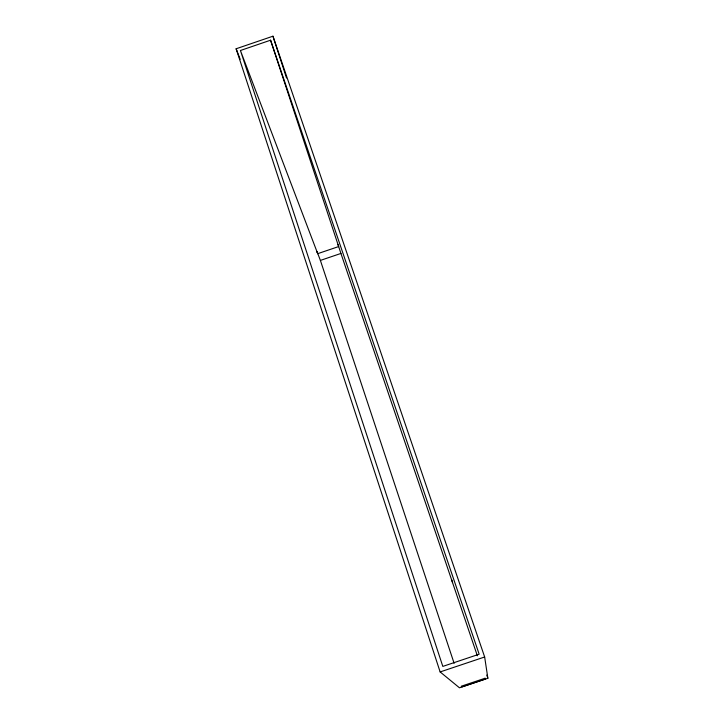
<?xml version="1.0" encoding="UTF-8"?>
<svg xmlns="http://www.w3.org/2000/svg" width="724" height="724" viewBox="0 0 724 724"><rect width="100%" height="100%" fill="white"/><g stroke="black" fill="none" stroke-linecap="round" stroke-linejoin="round"><path stroke-width="1.09" d="M236.133 48.77L272.957 36.2L484.655 656.994L487.867 678.279L459.469 687.8L440.138 671.935L236.133 48.77L240.187 59.287M240.422 50.499L270.577 40.2L479.161 654.206L442.817 666.406L240.422 50.499L317.718 253.672L338.678 246.558L337.963 244.431M317.718 253.672L317.012 251.545L320.388 260.414L340.932 253.445L270.577 40.2M440.138 671.935L484.655 656.994M486.772 675.067L487.867 678.279M340.932 253.445L477.36 655.772M320.388 260.414L454.12 663.302M272.957 36.2L286.514 77.975M451.676 579.752L452.563 582.621M485.053 678.252L461.251 686.234L461.948 686.877L485.243 679.067L485.053 678.252"/></g></svg>
